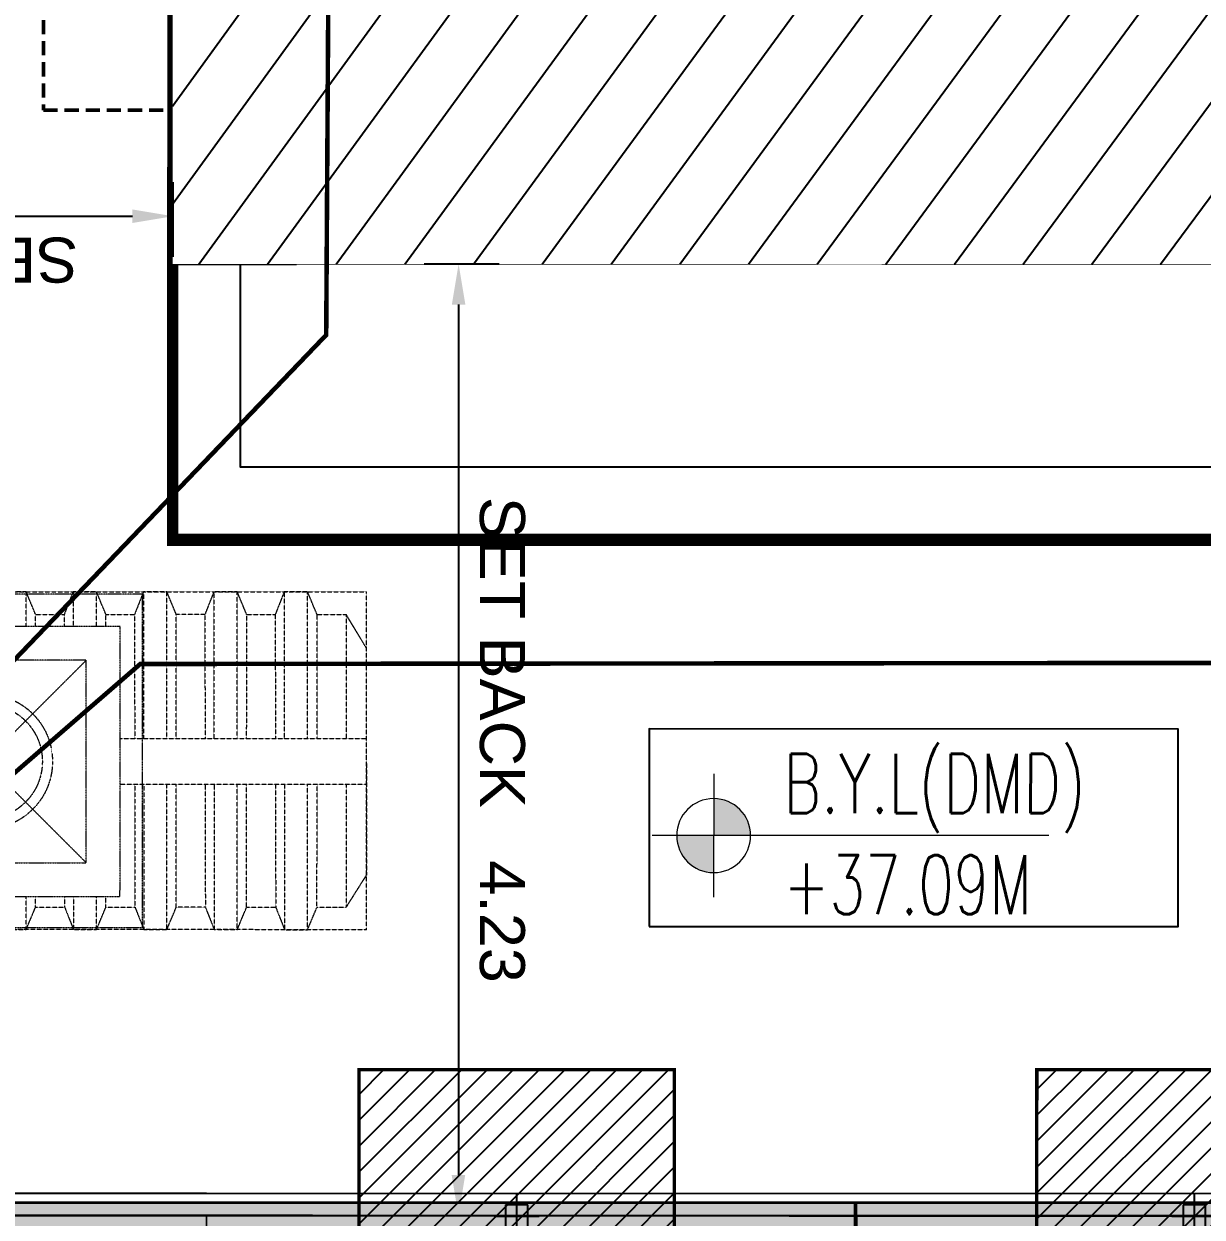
# Model space of a CAD drawing. Header units: centimetres. Extents: x -6122352 to 7132207, y -1694241 to 1947892.
# Drawn here: x 92011 to 97244, y -108471 to -103172 of the extents above; entities that cross this region are included whole.
import ezdxf
from ezdxf.xclip import XClip

# ---------------------------------------------------------------- set-up
doc = ezdxf.new("R2010")
doc.units = ezdxf.units.CM
doc.header["$MEASUREMENT"] = 0
doc.header["$XCLIPFRAME"] = 2
doc.header["$PDMODE"] = 66
doc.header["$PDSIZE"] = 100
for name, pattern in [('DASHED2', [0.375, 0.25, -0.125]), ('HIDDEN', [0.375, 0.25, -0.125]), ('XR-AR-END-SETTING OUT PLAN$0$23261-XR-AR-SI-GF$0$HIDDEN', [0.375, 0.25, -0.125])]:
    doc.linetypes.add(name, pattern=pattern)
doc.layers.add('08-Compound Wall-2', color=6, linetype='Continuous', lineweight=25, true_color=0xff00ff)
doc.layers.add('23585-XR-AR-DAMAC PLOT LIMITS$0$1-End units', color=7, linetype='Continuous', lineweight=5, true_color=0xf8991e)
for name, color, linetype in [('23585-XR-AR-BOUNDARY WALLS AND SETBACKS$0$setback', 7, 'XR-AR-END-SETTING OUT PLAN$0$23261-XR-AR-SI-GF$0$HIDDEN'), ('@MI-FOOTINGS', 7, 'Continuous'), ('@MI-REF LAYER', 7, 'Continuous'), ('@MI-TYPE-02', 6, 'Continuous'), ('B_TH_4', 7, 'Continuous'), ('VD-WS-TEXT', 8, 'Continuous'), ('VD-WS-WATER TANK', 7, 'Continuous'), ('XR-AR-END-SETTING OUT PLAN$0$23585-XR-AR-END-GROUND FLOOR$0$A-Flor-Strs', 1, 'Continuous'), ('XREF1$0$S-LEVELS', 2, 'Continuous'), ('XREF1$0$TYPICAL NEW PROFILE', 3, 'Continuous')]:
    doc.layers.add(name, color=color, linetype=linetype)
for name, color, linetype, lineweight in [('23585-XR-AR-DAMAC PLOT LIMITS$0$1-Mid units', 41, 'Continuous', 5), ('@ Foundations', 4, 'DASHED2', 50), ('A-ANNO-TEXT', 3, 'Continuous', 25), ('XR-AR-END-SETTING OUT PLAN$0$23585-XR-AR-END-GROUND FLOOR$0$A-GLAZ-SILL', 8, 'Continuous', 5), ('XR-AR-END-SETTING OUT PLAN$0$23585-XR-AR-END-GROUND FLOOR$0$A-GLAZ-WNDO', 232, 'Continuous', 9), ('XR-AR-END-SETTING OUT PLAN$0$23585-XR-AR-END-GROUND FLOOR$0$A-WALL', 7, 'Continuous', 30), ('XREF1$0$36-TAGLVL', 23, 'Continuous', 9)]:
    doc.layers.add(name, color=color, linetype=linetype, lineweight=lineweight)
doc.styles.get("Standard").update_dxf_attribs({"font": 'arial.ttf'})
doc.styles.add('XREF1$0$DLT_TEXT', font='romans.shx', dxfattribs={"width": 0.7})
doc.dimstyles.get("Standard").update_dxf_attribs({"dimtxt": 5, "dimasz": 0.5, "dimexe": 0.18, "dimexo": 0.0625, "dimgap": 0.09, "dimtad": 0, "dimtih": 1, "dimtoh": 1, "dimdec": 0, "dimzin": 0, "dimdsep": 46, "dimtxsty": 'Standard', "dimcen": 0.09, "dimadec": 0, "dimazin": 0, "dimtfac": 1, "dimtdec": 0, "dimtofl": 0, "dimtmove": 0, "dimatfit": 3, "dimfxl": 1, "dimtolj": 1, "dimtzin": 0, "dimarcsym": 0})

# ---------------------------------------------------------------- blocks, each defined once
blk = doc.blocks.new('23585-XR-AR-BOUNDARY WALLS AND SETBACKS')
at = {"layer": '08-Compound Wall-2'}
blk.add_lwpolyline([(496514.6252557298, 2768906.002830742), (496532.2463287459, 2768889.856587013), (496534.3067708811, 2768892.105257509), (496538.3601700577, 2768896.529056611), (496542.4137756815, 2768900.952862748), (496546.4671700585, 2768905.376656611), (496550.520570064, 2768909.800456605), (496554.5739700577, 2768914.224256611), (496560.6192522304, 2768920.821795322), (496542.9971857687, 2768936.967041038)], dxfattribs=at)
at = {"layer": '23585-XR-AR-BOUNDARY WALLS AND SETBACKS$0$setback', "ltscale": 40, "const_width": 0.05}
blk.add_lwpolyline([(496532.0673623674, 2768893.95391039), (496532.1686264705, 2768894.064425312), (496536.2220017799, 2768898.488198366), (496540.2756266847, 2768902.912025546), (496544.3290017809, 2768907.335798366), (496548.382401789, 2768911.759598364), (496552.4358017773, 2768916.183398364), (496556.5893923498, 2768920.716433185), (496542.2115776765, 2768933.889312271), (496538.0586421989, 2768929.356943275), (496534.0052491076, 2768924.933150815), (496529.9518491079, 2768920.509350816), (496525.8982013824, 2768916.085698731), (496521.844849108, 2768911.661950815), (496517.6903034673, 2768907.127653947), (496532.0673623674, 2768893.95391039)], dxfattribs=at)
blk = doc.blocks.new('A$C9d9485f6')
at = {"layer": 'A-ANNO-TEXT', "rotation": 312.4881850805905}
blk.add_blockref('23585-XR-AR-BOUNDARY WALLS AND SETBACKS', (-2377088.534775567, -1504219.252137818), dxfattribs=at)
blk = doc.blocks.new('23585-XR-AR-DAMAC PLOT LIMITS')
at = {"layer": '23585-XR-AR-DAMAC PLOT LIMITS$0$1-End units', "color": 251, "true_color": 0x636466}
blk.add_lwpolyline([(496532.2525000004, 2768889.715299999), (496514.5576999998, 2768905.929099999), (496520.7389000002, 2768912.6753), (496538.4338999996, 2768896.4615), (496534.3805, 2768892.037699999)], close=True, dxfattribs=at)
at = {"layer": '23585-XR-AR-DAMAC PLOT LIMITS$0$1-Mid units', "color": 251, "true_color": 0x636466}
for points in [[(496534.3805, 2768892.037699999), (496538.4338999996, 2768896.4615), (496556.1290999996, 2768880.2479), (496552.0756999999, 2768875.824100001)], [(496530.3271000003, 2768887.6141), (496532.2525000004, 2768889.715299999), (496534.3805, 2768892.037699999), (496552.0756999999, 2768875.824100001), (496548.0223000003, 2768871.4003)]]:
    blk.add_lwpolyline(points, close=True, dxfattribs=at)
blk = doc.blocks.new('A$Cf093b529')
at = {"layer": 'A-ANNO-TEXT'}
blk.add_blockref('23585-XR-AR-DAMAC PLOT LIMITS', (-495391.9901121984, -2768603.441896566), dxfattribs=at)
blk = doc.blocks.new('XR-AR-END-SETTING OUT PLAN')
at = {"layer": 'XR-AR-END-SETTING OUT PLAN$0$23585-XR-AR-END-GROUND FLOOR$0$A-Flor-Strs', "color": 8}
for points in [[(3000.084657981992, 19773.27214288712), (3000.084658399224, 20973.27214384079), (9090.020709103266, 20973.16710468142)], [(3300.084657981992, 19773.27214288712), (3300.084658041596, 20673.27217292786), (9090.0155365165, 20673.27206735766)]]:
    blk.add_lwpolyline(points, dxfattribs=at)
at = {"layer": 'XR-AR-END-SETTING OUT PLAN$0$23585-XR-AR-END-GROUND FLOOR$0$A-GLAZ-SILL', "color": 252}
blk.add_line((3550.084660366178, 19523.35189294815), (8750.084660485387, 19523.35189342499), dxfattribs=at)
at = {"layer": 'XR-AR-END-SETTING OUT PLAN$0$23585-XR-AR-END-GROUND FLOOR$0$A-GLAZ-WNDO', "color": 252}
for p, q in [((6150.084660366178, 19773.35189342499), (3550.084660425782, 19773.35189294815)), ((3550.084660425782, 19773.35189294815), (3550.084660366178, 19523.35189294815)), ((3600.084660425782, 19623.35189294815), (3600.084660544991, 19773.35189342499)), ((4840.084660425782, 19773.35189342499), (4840.084660485387, 19623.35189294815)), ((4890.084660187364, 19623.35189294815), (4890.084660366178, 19773.35189294815)), ((6150.084660366178, 19773.35189342499), (8750.084660246968, 19773.35189294815)), ((7410.084660485387, 19623.35189294815), (7410.084660306573, 19773.35189294815)), ((7460.084660425782, 19773.35189247131), (7460.084660127759, 19623.35189342499)), ((3550.084660425782, 19623.35189294815), (6150.084660485387, 19623.35189294815)), ((8750.084660127759, 19623.35189294815), (6150.084660485387, 19623.35189294815))]:
    blk.add_line(p, q, dxfattribs=at)
for points in [[(4840.084660485387, 19723.35189342499), (3600.084660425782, 19723.35189437866)], [(7460.084660306573, 19723.35189294815), (8700.084660604596, 19723.35189294815)]]:
    blk.add_lwpolyline(points, dxfattribs=at)
for points in [[(4780.084660246968, 19563.35189342499), (4860.084660425782, 19563.35189437866), (4860.084660246968, 19613.35189247131), (4780.084660425782, 19613.35189294815)], [(6070.084660306573, 19563.35189294815), (4860.084660425782, 19563.35189437866), (4860.084660246968, 19613.35189247131), (6070.084659948945, 19613.35189294815)], [(6150.084660425782, 19563.35189294815), (6070.084660306573, 19563.35189294815), (6070.084659948945, 19613.35189294815), (6150.084660485387, 19613.35189342499)], [(6150.084660425782, 19563.35189294815), (6230.084660366178, 19563.35189390182), (6230.084660485387, 19613.35189342499), (6150.084660485387, 19613.35189342499)], [(6230.084660366178, 19563.35189390182), (7440.084660246968, 19563.35189294815), (7440.084660246968, 19613.35189199448), (6230.084660485387, 19613.35189342499)], [(7520.084660544991, 19563.35189199448), (7440.084660246968, 19563.35189294815), (7440.084660246968, 19613.35189199448), (7520.084660485387, 19613.35189294815)]]:
    blk.add_lwpolyline(points, close=True, dxfattribs=at)
at = {"layer": 'XR-AR-END-SETTING OUT PLAN$0$23585-XR-AR-END-GROUND FLOOR$0$A-WALL', "color": 8}
blk.add_lwpolyline([(3550.084660723805, 19773.27214288712), (3550.084660485387, 19523.2703499794), (3250.082569018006, 19523.2703499794), (3250.293485656381, 17540.34097003937), (3000.294974222779, 17540.34096956253), (3000.084657981992, 19773.27214288712)], close=True, dxfattribs=at)
blk = doc.blocks.new('END UNIT')
at = {"xscale": 0.001, "yscale": 0.001, "zscale": 0.001}
blk.add_blockref('XR-AR-END-SETTING OUT PLAN', (-9.150201729830158, 0), dxfattribs=at)
blk = doc.blocks.new('TH_4')
at = {"xscale": -1}
blk.add_blockref('END UNIT', (495826.3053798428, 2769130.514097063), dxfattribs=at)
blk = doc.blocks.new('A$C780da55d')
at = {"layer": 'B_TH_4', "xscale": 1.000039159572381, "yscale": 1.000039159572381, "zscale": 1.000039159572381}
blk.add_blockref('TH_4', (-495814.0704651335, -2769239.302089663), dxfattribs=at)
blk = doc.blocks.new('23585-XR-AR-MALDIVE-2$0$TH_4')
blk.add_blockref('A$C780da55d', (495794.655359471, 2769130.864096801))
at = {"layer": '@ Foundations', "linetype": 'DASHED2', "ltscale": 0.25}
blk.add_lwpolyline([(495831.6304024773, 2769147.704669024), (495833.0304024774, 2769147.704669024), (495833.0304024774, 2769149.604669025), (495831.6304024773, 2769149.604669025)], close=True, dxfattribs=at)
blk = doc.blocks.new('WATER TANK-5G')
at = {"layer": 'VD-WS-WATER TANK', "color": 8, "linetype": 'HIDDEN', "lineweight": 0}
for p, q in [((-1250.001134479477, 750), (-1250.001134479477, -750)), ((-1250.001134479477, 750), (1250.001134479473, 750.0000000000073)), ((1250.001134479473, -750), (1250.001134479473, 750.0000000000073)), ((-1250.001134479477, 506.4072882397741), (-1159.487943448941, 649.9912085523538)), ((-1030.317381363468, 650.118273375927), (-1159.487943448941, 649.9912085523538)), ((-1030.33501070099, 650.0762170843009), (-1159.487943448028, 649.9912085537726)), ((-1159.487943448046, 104.2622760417398), (-1159.487943448046, 649.9912085537726)), ((-717.8173813634676, 650.3836400512264), (-846.9879434489412, 650.2565752276532)), ((-534.4881051635202, 650.3415837596003), (-405.3350107009901, 650.3415837596003)), ((-92.8350107009901, 650.2726107480521), (-221.9875152446839, 650.0289267772132)), ((219.6649892990063, 650.341583759604), (90.51189483647977, 650.341583759604)), ((532.1649892990099, 650.341583759604), (403.0118948364761, 650.341583759604)), ((844.6649892990099, 650.2327025967206), (715.5119202089954, 649.9890175606997)), ((1030.317381363468, 650.118273375927), (1159.487943448941, 649.9912085523538)), ((1030.33501070099, 650.0762170843009), (1159.487943448028, 649.9912085537726)), ((1159.487943448046, 104.2622760417398), (1159.487943448046, 649.9912085537726)), ((1250.001134479477, 506.4072882397704), (1159.487943448941, 649.9912085523538)), ((-1250.001134479477, 6.407288239774061), (-1250.001134479477, 506.4072882397741)), ((1250.001134479477, 6.407288239770423), (1250.001134479477, 506.4072882397704)), ((1250.001134479477, 6.407288239770423), (1250.001134479477, 506.4072882397704)), ((-1250.001134479477, 104.2622760417398), (-1250.001134479477, -97.85498780196576)), ((1250.001134479477, 104.2622760417398), (1250.001134479477, -97.85498780196576)), ((-1250.001134479477, 0), (-1250.001134479477, -500)), ((1250.001134479477, 0), (1250.001134479477, -500)), ((1250.001134479477, 0), (1250.001134479477, -500)), ((-1159.487943448941, -649.9666942819531), (-1159.487943448941, -97.85498780196576)), ((1159.487943448941, -649.4147271805778), (1159.487943448941, -97.85498780196576)), ((-1250.001134479477, -500), (-1159.487943448941, -649.9666942819531)), ((1250.001134479477, -500), (1159.487943448941, -649.4147271805778)), ((-1030.223625636183, -649.9259563589003), (-1159.487943448941, -649.9666942819531)), ((-717.8350107009901, -649.6186603031856), (-844.7006966823719, -649.7434578247448)), ((-532.1672582579631, -649.658416240407), (-405.3350107009901, -649.658416240407)), ((-92.80631768378589, -649.7273351141848), (-219.6666766012822, -649.9666942819567)), ((219.7076385924483, -649.7608572367899), (92.83288166340208, -649.7608572367899)), ((532.1649892990099, -649.4191101129363), (405.3327417420296, -649.6584162404033)), ((532.309836432134, -650.0063302019917), (532.1649892990099, -650.0066034984702)), ((844.6644062974592, -648.9922756636443), (717.8321587404789, -649.2315817911112)), ((1159.487943448941, -649.4147271805778), (1030.332741742033, -649.6584162404033)), ((1250.001134479473, -750), (-1250.001134479477, -750))]:
    blk.add_line(p, q, dxfattribs=at)
at = {"layer": 'VD-WS-WATER TANK', "color": 8, "linetype": 'HIDDEN', "lineweight": 0, "ltscale": 0.2}
for p, q in [((-5.37315663082699, 453.5452278794874), (894.6268433691729, -446.4547721205125)), ((894.626843369173, 453.5452278794874), (-5.373156630826884, -446.4547721205125))]:
    blk.add_line(p, q, dxfattribs=at)
at = {"layer": 'VD-WS-WATER TANK', "color": 8, "linetype": 'HIDDEN', "lineweight": 0}
for points in [[(-885.4456683969838, 104.2622760417325), (-886.4425025576202, 750.0000000000036), (-988.5597664013294, 750.0000000000036), (-1030.33501070099, 650.3415837596003), (-1030.33501070099, 104.2622760417325)], [(-988.5597664013294, 750.0000000000036), (-988.5597664013294, 104.2622760417325)], [(-846.0192791284171, 104.2622760417325), (-846.9881051635202, 650.3415837596003), (-886.4425025576202, 750.0000000000036)], [(-572.9456683969838, 104.2622760417362), (-573.9425025576202, 750.0000000000036), (-676.0597664013294, 750.0000000000036), (-717.8350107009901, 650.3415837596003), (-717.8350107009901, 104.2622760417362)], [(-676.0597664013294, 750.0000000000036), (-676.0597664013294, 104.2622760417362)], [(-533.5192791284171, 104.2622760417362), (-534.4881051635202, 650.3415837596003), (-573.9425025576202, 750.0000000000036)], [(-260.4456683969838, 104.2622760417362), (-261.4425025576202, 750.0000000000036), (-363.5597664013294, 750.0000000000036), (-405.3350107009901, 650.3415837596003), (-405.3350107009901, 104.2622760417362)], [(-363.5597664013294, 750.0000000000036), (-363.5597664013294, 104.2622760417362)], [(-221.0192791284171, 104.2622760417362), (-221.9881051635202, 650.3415837596003), (-261.4425025576202, 750.0000000000036)], [(51.26144853215979, 603.5452278794874), (51.05749744237983, 750.0000000000073), (-51.0597664013294, 750.0000000000073), (-92.8350107009901, 650.341583759604), (-92.8350107009901, 603.5452278794874)], [(-51.0597664013294, 750.0000000000073), (-51.0597664013294, 603.5452278794874)], [(90.57860255815893, 603.5452278794874), (90.51189483647977, 650.341583759604), (51.05749744237983, 750.0000000000073)], [(363.7614485321561, 603.5452278794874), (363.5574974423762, 750.0000000000073), (261.440233598667, 750.0000000000073), (219.6649892990063, 650.341583759604), (219.6649892990063, 603.5452278794874)], [(261.440233598667, 750.0000000000073), (261.440233598667, 603.5452278794874)], [(403.0786025581553, 603.5452278794874), (403.0118948364761, 650.341583759604), (363.5574974423762, 750.0000000000073)], [(676.2621950155126, 603.5452278794874), (676.0574974423798, 750.0000000000073), (573.9402335986706, 750.0000000000073), (532.1649892990099, 650.341583759604), (532.1649892990099, 603.5452278794874)], [(573.9402335986706, 750.0000000000073), (573.9402335986706, 603.5452278794874)], [(715.578602558159, 603.5452278794874), (715.5118948364798, 650.341583759604), (676.0574974423798, 750.0000000000073)], [(988.7835816781612, 603.5452278794874), (988.5574974423798, 750.0000000000073), (886.4402335986706, 750.0000000000073), (844.6649892990099, 650.341583759604), (844.6649892990099, 603.5452278794874)], [(886.4402335986706, 750.0000000000073), (886.4402335986706, 603.5452278794874)], [(1028.094918542531, 603.5452278794874), (1028.01189483648, 650.341583759604), (988.5574974423798, 750.0000000000073)], [(-155.373156630827, 104.2622760417398), (-1250.001134479477, 104.2622760417398), (-1250.001134479477, -97.85498780196576), (-155.373156630827, -97.85498780196576)], [(1044.626843369173, -97.85498780196576), (1250.001134479473, -97.85498780196576), (1250.001134479473, 104.2622760417398), (1044.626843369173, 104.2622760417398)], [(-1030.33501070099, -97.85498780197304), (-1030.33501070099, -649.658416240407), (-988.5597664013294, -750.0000000000036), (-884.1216556521795, -750.0000000000036), (-844.6672582579631, -649.658416240407), (-845.6347846805875, -97.85498780197304)], [(-988.5597664013294, -97.85498780197304), (-988.5597664013294, -750.0000000000036)], [(-884.1216556521795, -750.0000000000036), (-885.1173801805053, -97.85498780197304)], [(-717.8350107009901, -97.8549878019694), (-717.8350107009901, -649.658416240407), (-676.0597664013294, -750.0000000000036), (-571.6216556521795, -750.0000000000036), (-532.1672582579631, -649.658416240407), (-533.1347846805875, -97.8549878019694)], [(-676.0597664013294, -97.8549878019694), (-676.0597664013294, -750.0000000000036)], [(-571.6216556521795, -750.0000000000036), (-572.6173801805053, -97.8549878019694)], [(-405.3350107009901, -97.8549878019694), (-405.3350107009901, -649.658416240407), (-363.5597664013294, -750.0000000000036), (-259.1216556521795, -750.0000000000036), (-219.6672582579631, -649.658416240407), (-220.6347846805875, -97.8549878019694)], [(-363.5597664013294, -97.8549878019694), (-363.5597664013294, -750.0000000000036)], [(-259.1216556521795, -750.0000000000036), (-260.1173801805053, -97.8549878019694)], [(-92.8350107009901, -596.4547721205126), (-92.8350107009901, -649.6584162404033), (-51.0597664013294, -750), (53.37834434781689, -750), (92.83274174203325, -649.6584162404033), (92.76007233241864, -596.4547721205126)], [(-51.0597664013294, -596.4547721205126), (-51.0597664013294, -750)], [(53.37834434781689, -750), (53.17005371042653, -596.4547721205126)], [(219.6649892990063, -596.4547721205126), (219.6649892990063, -649.6584162404033), (261.440233598667, -750), (365.8783443478133, -750), (405.3327417420296, -649.6584162404033), (405.260072332415, -596.4547721205126)], [(261.440233598667, -596.4547721205126), (261.440233598667, -750)], [(365.8783443478133, -750), (365.6700537104251, -596.4547721205126)], [(532.1649892990099, -596.4547721205126), (532.1649892990099, -649.6584162404033), (573.9402335986706, -750), (678.3783443478205, -750), (717.8327417420369, -649.6584162404033), (717.7600723324223, -596.4547721205126)], [(573.9402335986706, -596.4547721205126), (573.9402335986706, -750)], [(678.3783443478205, -750), (678.1694037942582, -596.4547721205126)], [(844.6649892990063, -596.4547721205126), (844.6649892990063, -649.6584162404033), (886.440233598667, -750), (990.8783443478169, -750), (1030.332741742033, -649.6584162404033), (1030.239455022863, -596.4547721205126)], [(886.440233598667, -596.4547721205126), (886.440233598667, -750)], [(990.8783443478169, -750), (990.6439045426397, -596.4547721205126)]]:
    blk.add_lwpolyline(points, dxfattribs=at)
at = {"layer": 'VD-WS-WATER TANK', "color": 8, "linetype": 'HIDDEN', "lineweight": 0, "ltscale": 0.2}
for points in [[(-255.373156630827, -739.6584162404033), (1144.626843369173, -739.6584162404033), (1144.626843369173, 740.341583759604), (-255.373156630827, 740.341583759604)], [(-155.373156630827, -596.4547721205126), (1044.626843369173, -596.4547721205126), (1044.626843369173, 603.5452278794874), (-155.373156630827, 603.5452278794874)], [(-5.373156630826998, -446.4547721205126), (894.626843369173, -446.4547721205126), (894.626843369173, 453.5452278794874), (-5.373156630826998, 453.5452278794874)]]:
    blk.add_lwpolyline(points, close=True, dxfattribs=at)
at = {"layer": 'VD-WS-WATER TANK', "color": 8, "linetype": 'HIDDEN', "lineweight": 0}
for radius in [300, 255]:
    blk.add_circle((444.626843369173, 3.545227879487356), radius, dxfattribs=at)
blk = doc.blocks.new('A$Cc84df2ca')
at = {"color": 1, "true_color": 0xeb0000, "const_width": 0.01}
blk.add_lwpolyline([(33.14837637357414, 3.778585232794285e-05), (27.1483715409413, 0), (21.1483790515922, 0.0002447874285280704), (15.14837421895936, 0.0002070018090307713), (9.148369384929538, 0.0001692157238721848), (0.001146321650594473, 0.0001739775761961937), (0, 24.00009523076005), (9.14835335733369, 24.00004108878784), (15.14835819089785, 24.00007887603715), (21.14836302306503, 24.00011666072533), (27.14836785756052, 24.00015444727615), (33.14850780414417, 24.00004477263428), (39.14851263724267, 24.00008255988359), (42.29842148628086, 24.00006402377039), (42.29815494269133, 0.0002044944558292627)], close=True, dxfattribs=at)
at = {"layer": 'VD-WS-TEXT', "xscale": 0.001000000000000002, "yscale": 0.001000000000000002, "zscale": 0.001000000000000002, "rotation": 359.9996840388016}
blk.add_blockref('WATER TANK-5G', (39.68840228533372, 21.98007800709456), dxfattribs=at)
blk = doc.blocks.new('A$C3d83a01e')
at = {"color": 1, "true_color": 0xeb0000, "const_width": 0.007999999999999997}
blk.add_lwpolyline([(45.15008030319586, 3.749225288629532e-05), (39.1500754696317, 2.328306436538696e-10), (33.15008298167959, 0.0002450824249535799), (27.15007814858109, 0.0002075911033898592), (21.15007331455126, 0.0001700993161648512), (15.15006848284975, 0.0001326084602624178), (9.150063648354262, 9.511574171483517e-05), (1.485226675868034e-05, 0.000223775627091527), (0, 24.00009564775974), (2.850095984525979, 24.0001518309582), (9.150061142165214, 24.00024956325069), (12.00000966666266, 24.00017063063569), (15.14991851523519, 24.00015193992294), (21.14992334926501, 24.00018943217583), (27.15006329584867, 24.00007946393453), (33.15006813034415, 24.00011695548892), (39.15007296297699, 24.00015444681048), (45.15007779654115, 24.0001919392962), (54.29843115294352, 24.00013734982349), (54.29745082743466, 0.0001673968508839607)], close=True, dxfattribs=at)
blk = doc.blocks.new('XREF1$0$LVL  ATTR')
at = {"color": 7}
blk.add_wipeout([(-0.33727806633866564, 0.38352486299273547), (1.8973092599409713, 0.38352486299273547), (1.8973092599409713, -0.45047952129880775), (-0.33727806633866564, -0.4504795212988073)], dxfattribs=at)
at = {"layer": 'XREF1$0$36-TAGLVL', "extrusion": (-4.888139810645865e-07, 1.406522031717416e-17, 0.9999999999998805)}
h = blk.add_hatch(color=252, dxfattribs=at)
h.paths.add_polyline_path([(-0.06536514837319736, 0.1562500046566129, 0.4142135623730951), (-0.2216151483731973, 4.656612873077392e-09), (-0.06536514837319736, 4.656612873077392e-09)])
h.paths.add_polyline_path([(0.09088485162680264, 4.656612873077392e-09), (-0.06536514837319736, 4.656612873077392e-09), (-0.06536514837319736, -0.1562499953433871, 0.4142135623730951)])
at = {"layer": 'XREF1$0$36-TAGLVL', "extrusion": (-4.888139810645865e-07, 1.406522031717408e-17, 0.9999999999998805)}
for p, q in [((-0.06536515014719235, -0.2604166821887048), (-0.06536515014719235, 0.2604166511446238)), ((1.351057254982072, -1.396983861923218e-08, 5.262988010916589e-07), (-0.3253053234689158, -1.396983861923218e-08, -1.018362459642307e-07))]:
    blk.add_line(p, q, dxfattribs=at)
blk.add_circle((-0.06536514830387681, -4.494034574497252e-25, 3.195139836529895e-08), 0.15625, dxfattribs=at)
at = {"layer": 'XREF1$0$S-LEVELS', "color": 1}
blk.add_lwpolyline([(-0.3372780663386656, 0.3835248629927364), (1.897309259940972, 0.3835248629927364), (1.897309259940972, -0.4504795212988069), (-0.3372780663386656, -0.4504795212988069)], close=True, dxfattribs=at)
at = {"layer": 'XREF1$0$TYPICAL NEW PROFILE', "color": 3, "style": 'XREF1$0$DLT_TEXT', "width": 0.7}
for tag, p in [('+0.00M', (0.2413431143818681, 0.067100426539497, -0.0001437184612911057)), ('S.S.L', (0.2413431143818681, -0.3452672204089993, -0.0001437184612911057))]:
    blk.add_attdef(tag, p, '', height=0.2500000000000001, dxfattribs=at)
blk = doc.blocks.new('*D429')
at = {"color": 0, "lineweight": -2, "transparency": 16777216}
for p, q in [((494356.7550082268, 2767883.084499121), (494355.518979012, 2767883.084499121)), ((494355.698979012, 2767879.037813901), (494355.698979012, 2767882.904499121)), ((494355.851567152, 2767878.857813901), (494355.518979012, 2767878.857813901))]:
    blk.add_line(p, q, dxfattribs=at)
at = {"color": 0, "transparency": 16777216}
for points in [[(494355.6689790119, 2767882.904499121), (494355.728979012, 2767882.904499121), (494355.698979012, 2767883.084499121)], [(494355.6689790119, 2767879.037813901), (494355.728979012, 2767879.037813901), (494355.698979012, 2767878.857813901)]]:
    blk.add_solid(points, dxfattribs=at)
at = {"layer": 'Defpoints', "color": 0, "transparency": 16777216}
for p in [(494355.698979012, 2767883.084499121), (494356.8175082268, 2767883.084499121), (494355.914067152, 2767878.857813901)]:
    blk.add_point(p, dxfattribs=at)
at = {"color": 0, "transparency": 16777216, "insert": (494355.5055001586, 2767880.971156511), "char_height": 0.2, "attachment_point": 5, "rotation": 90}
blk.add_mtext('\\A1;SET BACK   4.23', dxfattribs=at)
blk = doc.blocks.new('*D430')
at = {"color": 0, "lineweight": -2, "transparency": 16777216}
for p, q in [((494356.9677799948, 2767878.495213394), (494356.9677799948, 2767878.82586271)), ((494359.9684568922, 2767878.495213394), (494359.9684568922, 2767878.82586271)), ((494359.7884568922, 2767878.64586271), (494357.1477799948, 2767878.64586271))]:
    blk.add_line(p, q, dxfattribs=at)
at = {"color": 0, "transparency": 16777216}
for points in [[(494357.1477799948, 2767878.67586271), (494357.1477799948, 2767878.61586271), (494356.9677799948, 2767878.64586271)], [(494359.7884568922, 2767878.67586271), (494359.7884568922, 2767878.61586271), (494359.9684568922, 2767878.64586271)]]:
    blk.add_solid(points, dxfattribs=at)
at = {"layer": 'Defpoints', "color": 0, "transparency": 16777216}
for p in [(494356.9677799948, 2767878.64586271), (494356.9677799948, 2767878.432713394), (494359.9684568922, 2767878.432713394)]:
    blk.add_point(p, dxfattribs=at)
at = {"color": 0, "transparency": 16777216, "insert": (494358.4681184435, 2767878.839341564), "char_height": 0.2, "attachment_point": 5}
blk.add_mtext('\\A1;SET BACK   3.00', dxfattribs=at)
blk = doc.blocks.new('A$Ce49f4eae')
at = {"color": 1, "true_color": 0xeb0000, "const_width": 0.008}
blk.add_lwpolyline([(45.15010007313685, 0.5988855022005737), (39.15009523957269, 0.5988480099476874), (33.15010275162058, 0.5990930921398103), (27.15009791898774, 0.5990556008182466), (21.15009308495792, 0.5990181090310216), (15.15008825279074, 0.5989806181751192), (9.150083418760914, 0.5989431259222329), (3.462267341092229e-05, 0.5990717853419483), (1.976994099095464e-05, 24.59894365770742), (2.85011575446697, 24.59899984067306), (9.150080912106205, 24.59909757273272), (12.00002943660365, 24.59901864035055), (15.14993828564184, 24.5989999496378), (21.149943119206, 24.59903744189069), (27.15008306578966, 24.59892747364938), (33.15008790028514, 24.59896496543661), (39.15009273291798, 24.59900245675817), (45.15009756648215, 24.59903994901106), (54.29845092335017, 24.59898535953835), (54.29747059784131, 0.5990154063329101)], close=True, dxfattribs=at)
blk = doc.blocks.new('T2-FOOTING PLAN')
at = {"layer": '@MI-FOOTINGS', "transparency": 33554679}
h = blk.add_hatch(dxfattribs=at)
h.set_pattern_fill('ANSI31', color=8, scale=650)
h.set_pattern_definition([(45, (0, 0), (-57.45242597140699, 57.45242597140699), [])])
h.paths.add_polyline_path([(-700, 650), (700, 650), (700, -650), (-700, -650)])
at = {"layer": '@MI-FOOTINGS', "color": 160, "true_color": 0x3340f0, "const_width": 15}
blk.add_lwpolyline([(-700, 650), (700, 650), (700, -650), (-700, -650)], close=True, dxfattribs=at)
at = {"layer": '@MI-FOOTINGS', "color": 30}
blk.add_point((0, 0), dxfattribs=at)
blk = doc.blocks.new('*U2657')
at = {"layer": '@MI-TYPE-02'}
h = blk.add_hatch(color=256, dxfattribs=at)
h.dxf.hatch_style = 1
h.paths.add_polyline_path([(-42138.30631860747, 64.77531368262134), (-36138.37152449181, 64.84194219252095), (-36137.94523340528, -55.15730062138755), (-42137.88002752088, -55.22392913128715)])
h = blk.add_hatch(color=256, dxfattribs=at)
h.dxf.hatch_style = 1
h.paths.add_polyline_path([(-36128.28086661751, 63.77975318723475), (-30128.34607250179, 63.84638169713435), (-30127.91978141526, -56.15286111677415), (-36127.85457553092, -56.21948962667375)])
for points in [[(-42138.30631860747, 64.77531368262134), (-36138.37152449181, 64.84194219252095), (-36137.94523340528, -55.15730062138755), (-42137.88002752088, -55.22392913128715)], [(-36128.28086661751, 63.77975318723475), (-30128.34607250179, 63.84638169713435), (-30127.91978141526, -56.15286111677415), (-36127.85457553092, -56.21948962667375)]]:
    blk.add_lwpolyline(points, close=True, dxfattribs=at)
at = {"layer": '@MI-FOOTINGS', "rotation": 359.9898439714545}
for p in [(-37638.1344698295, 5.797274846758228), (-34628.1089707099, 5.333482759655453)]:
    blk.add_blockref('T2-FOOTING PLAN', p, dxfattribs=at)
blk = doc.blocks.new('M3 REF WITH TABLES')
at = {"color": 1}
for points, const_width in [([(103.2403307214263, 77.19263965729624), (99.61903187260032, 76.84035642584786), (82.23687852948206, 57.87007450731471), (80.2444145991467, 59.69811484543607), (82.23687852948206, 57.87007450731471), (74.97284804697847, 49.92358668334782), (74.86989864311181, 46.21817815350369)], 0.02), ([(57.20067118969746, 62.37373535102233), (62.30738789052702, 62.65021186042577), (72.09442844771547, 53.70689465757459), (72.34833414893365, 53.9801707486622), (72.09442844771547, 53.70689465757459), (74.45312023937004, 51.5195779344067), (74.79307378083467, 46.24843301204965)], 0.01999999999999999)]:
    blk.add_lwpolyline(points, dxfattribs=dict(at, const_width=const_width))
blk = doc.blocks.new('A$Cc9adf89e')
at = {"color": 1, "true_color": 0xeb0000, "const_width": 0.01}
blk.add_lwpolyline([(34.72859038040042, -22.72902049310505), (28.72858554770937, -22.72905827872455), (22.72859305830207, -22.72881349129602), (16.72858822613489, -22.72885127691552), (10.72858339169761, -22.72888906300068), (1.581360328709707, -22.72888430161402), (1.580214007000905, 1.271036951802671), (10.7285673643928, 1.270982810296118), (16.72857219778234, 1.271020597312599), (22.72857703006594, 1.271058382000774), (28.72858186450321, 1.271096168551594), (34.72872181079583, 1.270986494142562), (40.72872664424358, 1.271024281159043), (43.87863549351459, 1.271005745045841), (43.87836894957582, -22.72885378403589)], close=True, dxfattribs=at)
dim = blk.add_linear_dim(base=(39.609747241484, 1.271024279296398), p1=(39.824835381296, -2.95566094154492), p2=(40.72827645606594, 1.271024278365076), angle=90, text='SET BACK   <>', dimstyle='Standard', override={"dimtxt": 0.2, "dimtad": 1, "dimtih": 0, "dimdec": 2})
dim.commit()
dim.dimension.update_dxf_attribs({"geometry": '*D429', "text_midpoint": (39.41626838815864, -0.8423183313570917), "insert": (-494316.0892317705, -2767881.813474842)})
dim = blk.add_linear_dim(base=(40.87854822428199, -3.167612131685019), p1=(43.87922512175282, -3.380761448293924), p2=(40.87854822428199, -3.380761448293924), text='SET BACK   <>', dimstyle='Standard', override={"dimtxt": 0.2, "dimtad": 1, "dimtih": 0, "dimdec": 2})
dim.commit()
dim.dimension.update_dxf_attribs({"geometry": '*D430', "text_midpoint": (42.3788866730174, -2.974133277777582), "insert": (-494316.0892317705, -2767881.813474842)})

msp = doc.modelspace()

# ---------------------------------------------------------------- block references
at = {"layer": '@MI-REF LAYER', "xscale": 1000, "yscale": 1000, "zscale": 1000}
msp.add_blockref('A$C9d9485f6', (-23958.95045533385, 48155.57226163784), dxfattribs=at)
at = {"layer": '@MI-REF LAYER', "color": 10, "xscale": 1000, "yscale": 1000, "zscale": 1000}
for name, p, rotation in [('A$C3d83a01e', (77667.2774733445, -132461.9846023055), 359.989802679316), ('A$Ce49f4eae', (77667.54763645452, -133060.8326698682), 359.9898026783844)]:
    msp.add_blockref(name, p, dxfattribs=dict(at, rotation=rotation))

# ---------------------------------------------------------------- next in the draw order: block references
at = {"layer": '@MI-REF LAYER'}
ref = msp.add_blockref('23585-XR-AR-MALDIVE-2$0$TH_4', (496417964.9591807, 2768957759.234045), dxfattribs=dict(at, xscale=1000, yscale=1000, zscale=1000, rotation=179.9898026793493))
XClip(ref).set_block_clipping_path([(495835.3952632253, 2769130.5143983634), (495835.3955449336, 2769154.454259045), (495832.31072781887, 2769154.454277743), (495826.31069717463, 2769154.4542400045), (495820.3105747942, 2769154.45435022), (495814.30548654683, 2769154.454312696), (495808.3105498841, 2769154.4542752365), (495802.31054505054, 2769154.4543360225), (495793.35712816194, 2769154.454291232), (495793.3583734059, 2769130.514380163)])

# ---------------------------------------------------------------- next in the draw order: linework, layer by layer
at = {"layer": '@MI-REF LAYER', "const_width": 5.000000000000002}
msp.add_lwpolyline([(92675.4538232604, -89964.51177521618), (92671.27349824559, -104238.3423609368), (98921.51899553371, -104239.4547581458), (98921.43785492248, -103938.8251073431), (122722.8712224877, -103943.0612112809), (122722.6830709629, -104243.6908133628), (128972.9285688721, -104244.8032133181), (128976.4423090391, -89970.86702887056), (92675.4538232604, -89964.51177521618)], close=True, dxfattribs=at)

# ---------------------------------------------------------------- next in the draw order: block references
at = {"layer": '@MI-REF LAYER', "color": 10, "xscale": 1000, "yscale": 1000, "zscale": 1000, "rotation": 179.9897998700953}
msp.add_blockref('A$Cc84df2ca', (131974.648386188, -84471.41671545815), dxfattribs=at)
at = {"layer": '@MI-TYPE-02', "color": 0}
msp.add_blockref('*U2657', (131837.6729852981, -108472.215773427), dxfattribs=at)

# ---------------------------------------------------------------- next in the draw order: wipeouts: each hides what was drawn before it
msp.add_wipeout([(128972.78564538565, -89970.97193029997), (92671.79725608348, -89964.10626118808), (92671.27349813687, -104238.34236081815), (98921.51899559154, -104239.45475805369), (98921.43785482732, -103938.82510741167), (122722.87122257455, -103943.06121123041), (122722.68307110868, -104243.69081319368), (128972.92857313139, -104244.77546120252)]).dxf.layer = '@MI-REF LAYER'

# ---------------------------------------------------------------- next in the draw order: hatches: boundary and pattern name
at = {"layer": '@MI-REF LAYER'}
h = msp.add_hatch(dxfattribs=at)
h.set_pattern_fill('ANSI31', color=256, scale=1999.999998458916, angle=6.722712845868625)
h.set_pattern_definition([(51.72271284586864, (-2377388365.755942, -1504087993.217153), (-196.2554993275065, 154.8669715833345), [])])
h.paths.add_polyline_path([(122722.8712224877, -103943.0612112809), (122722.6830714242, -104243.690813177), (128972.9285688721, -104244.8032133181), (128972.7856444257, -89970.97758180392), (92671.79715864702, -89964.62232814953), (92669.09752416589, -104238.4531772758), (98917.7768105872, -104239.5814400986), (98902.33546063656, -103927.5114286937)])

# ---------------------------------------------------------------- next in the draw order: linework, layer by layer
at = {"layer": '@MI-REF LAYER', "color": 1, "const_width": 20}
for points in [[(89704.51714183255, -84499.81487833228), (93357.67334171281, -88078.8433082361), (93373.28718370131, -101336.6274996764), (93746.30312338374, -101339.2800105728), (93373.28718370131, -101336.6274996764), (93353.47972594302, -104553.3632799489), (89696.07428644488, -108364.3897366892)], [(131729.2100146397, -108440.8959646627), (129023.4626571637, -106008.440401825), (103293.891540569, -106003.8503695324), (103296.1278184868, -103299.8461183251), (103293.891540569, -106003.8503695324), (92527.61587396752, -106014.6141021756), (89725.6544339189, -108441.4769003739)]]:
    msp.add_lwpolyline(points, dxfattribs=at)

# ---------------------------------------------------------------- next in the draw order: block references
at = {"layer": '@MI-REF LAYER', "color": 7}
ref = msp.add_blockref('XREF1$0$LVL  ATTR', (95143.11540824114, -106776.7862685709, -0.0003061485115309036), dxfattribs=dict(at, xscale=-1051.480567989675, yscale=1051.480567989676, zscale=1051.480567989675, rotation=179.9890103371504))
ref.add_attrib('S.S.L', 'B.Y.L(DMD)', (95386.1809536689, -106676.6612574187, -0.1514233178211312), dxfattribs={"layer": 'XREF1$0$TYPICAL NEW PROFILE', "color": 3, "height": 262.8701419974187, "rotation": 359.9890136389851, "style": 'XREF1$0$DLT_TEXT', "width": 0.7})
ref.add_attrib('+0.00M', '+37.09M ', (95383.86926516386, -107125.9958135319, -0.1514233178211312), dxfattribs={"layer": 'XREF1$0$TYPICAL NEW PROFILE', "color": 3, "height": 262.8701419974187, "rotation": 359.9890136389851, "style": 'XREF1$0$DLT_TEXT', "width": 0.7})

# ---------------------------------------------------------------- next in the draw order: block references
at = {"layer": '@MI-REF LAYER', "xscale": 1000, "yscale": 1000, "zscale": 1000}
for name, p, rotation in [('A$Cf093b529', (-891608.7329339073, 539022.7201118186), 312.4882903633292), ('M3 REF WITH TABLES', (5073.57098191743, -84448.84299303715), 312.4882889992022)]:
    msp.add_blockref(name, p, dxfattribs=dict(at, rotation=rotation))
at = {"layer": '@MI-REF LAYER', "color": 10, "xscale": 1000, "yscale": 1000, "zscale": 1000, "rotation": 179.9897998693747}
msp.add_blockref('A$Cc9adf89e', (133550.8160084696, -107200.7559525327), dxfattribs=at)

doc.saveas('drawing.dxf')
